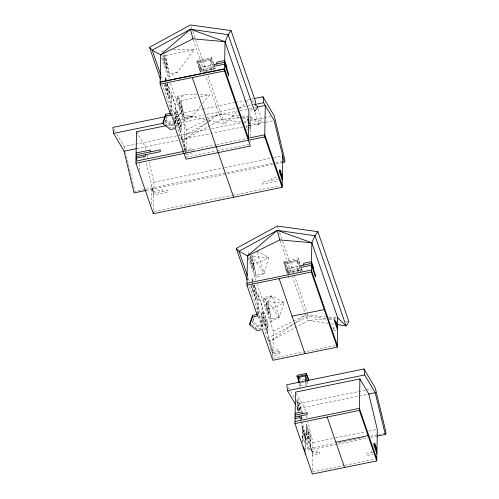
<?xml version="1.0" encoding="UTF-8"?>
<svg xmlns="http://www.w3.org/2000/svg" width="499" height="499" viewBox="0 0 499 499"><rect width="100%" height="100%" fill="white"/><g stroke="black" fill="none" stroke-linecap="round" stroke-linejoin="round"><path stroke-width="0.37" stroke-dasharray="2.5 1.87" d="M139.252 170.571L139.371 163.603M151.222 204.478L151.553 185.516A32.435 5.545 78.4 0 0 145.677 162.262M152.607 190.019L152.638 188.273L153.736 191.448L162.362 189.689L162.337 191.435M153.399 210.809L153.898 182.191L149.001 161.888M165.1 84.175L165.057 86.464L169.411 99.076L169.585 89.14L167.652 83.533M165.181 79.584L165.231 76.528L166.441 80.027M165.3 83.121L165.25 85.928L167.078 91.23L167.14 87.712L165.999 84.406M165.325 81.587L165.387 78.069L166.073 80.058M165.662 119.941L171.132 124.239L174.862 123.478L174.837 125.099L171.107 125.867L165.631 121.563L165.662 119.941L167.396 114.845M167.215 83.37L167.153 86.882L166.242 84.231M173.496 49.682L194.223 49.682L177.426 72.205L169.18 76.696L169.23 73.883L165.468 55.557L164.464 54.51M170.77 111.595L171.107 92.315L175.804 105.95L175.448 126.359M171.107 125.86L171.132 124.239M171.251 112.206L171.556 94.81L175.317 105.707L174.999 123.858M175.423 127.944L175.442 126.858L171.344 114.976M200.791 105.769L192.552 116.061L184.306 120.552L176.945 99.22L176.995 96.407L185.191 94.735L198.876 94.81M183.295 143.088L183.326 141.385L186.177 149.65L191.716 148.515L191.685 150.218M184.306 120.552L184.356 117.739L181 100.698L176.995 96.407L177.706 98.465L180.962 101.958L184.356 117.739L192.552 116.061M184.044 151.44L184.524 124.126L178.698 127.002L175.947 124.095M184.225 147.61L184.2 149.082L186.09 154.565L186.058 156.567M170.433 83.277L186.52 129.921L186.115 153.093L181.249 138.978L181.28 137.231L186.146 151.353L193.294 149.887L193.263 151.634M200.392 72.099L196.912 62.007L196.937 60.504L211.632 57.504L213.622 63.273M213.335 66.791L210.609 58.882L198.708 61.315L199.375 69.38L200.367 72.243M201.683 69.941L213.584 67.508L213.56 69.012L201.658 71.438L201.683 69.941L198.708 61.315M211.37 70.609L210.179 67.172L210.609 58.882M213.347 64.047L211.607 59.001L211.632 57.504M246.681 127.825L246.706 126.203M248.234 254.546L248.271 252.432L249.762 252.132M250.467 142.533L250.492 140.992M250.573 136.37L250.916 116.76L249.912 113.859M251.908 285.253L251.87 287.549L256.218 300.161L256.392 290.218L254.459 284.611M251.976 281.43L252.045 277.606L253.012 280.407M252.138 282.665L252.201 279.153L252.656 280.475M252.444 322.641L252.469 321.019L257.946 325.317L261.676 324.556L261.644 326.178L257.914 326.945L252.444 322.641L254.428 316.821M254.016 285.154L253.966 287.96L253.049 285.316M257.141 251.134L268.599 257.534L264.233 273.284L255.987 277.775L256.037 274.961L252.276 256.642L250.772 255.064M258.052 314.039L258.37 295.888L262.125 306.785L261.807 324.936M257.914 326.939L257.946 325.317M263.759 300.298L263.809 297.485L272.005 295.813L284.131 302.587L279.359 317.146L271.113 321.63L263.759 300.298L272.005 295.813L279.359 317.146L271.163 318.817L271.113 321.63M271.606 180.307L271.643 178.393L277.75 177.145M270.109 344.173L270.14 342.47L272.984 350.728L278.523 349.593L278.492 351.296M271.038 348.689L271.013 350.161L272.903 355.644L279.016 354.39L279.041 352.924M272.866 357.646L273.333 330.999L257.085 283.887M287.424 274.038L283.719 263.085L283.744 261.588L298.439 258.582L300.429 264.351M300.074 271.612L300.398 268.593L297.423 259.967L285.522 262.399L286.189 270.458L291.622 267.501L296.992 268.25L298.177 271.693M283.744 261.588L287.474 272.404L287.449 273.901L302.144 270.901L301.677 267.957M285.522 262.399L288.497 271.026L288.615 273.957M288.796 278.024L288.827 276.109M296.992 268.25L297.423 259.967M299.905 264.408L298.414 260.079L298.439 258.582M297.51 408.775L297.685 398.838L301.789 410.746M299.955 410.203L300.011 406.685L301.614 411.319M301.764 416.328L301.702 419.84L300.56 416.534M301.901 419.091L301.939 416.802M302.07 441.977L302.319 427.917M302.338 443.068L302.575 429.452L305.294 437.33L305.082 449.437M305.344 450.691L305.581 437.38M306.211 433.999L306.38 424.063L310.734 436.675L310.559 446.611M311.626 450.385L311.657 448.638L312.754 451.82L317.065 450.934L317.033 452.68M312.43 470.42L312.91 442.557L308.02 422.254M333.488 328.903L333.519 327.282L335.546 326.864M371.574 452.743L371.605 450.828M151.546 185.896L151.553 185.503M165.631 121.569L167.371 116.467M252.719 320.289L253.461 318.106M336.794 444.347L308.008 450.229L308.831 448.695L302.531 422.566M279.359 317.146L267.813 301.776L263.809 297.485L264.52 299.55L267.776 303.036L271.163 318.817L267.813 301.776L272.005 295.813M258.039 108.819L262.143 120.721L259.268 124.781L244.622 122.679M250.386 255.968L252.257 257.933L256.037 274.961L264.233 273.284L252.276 256.642L254.371 253.698M202.725 103.349L209.511 94.866L199.631 94.816M208.688 120.303L224.7 124.095L236.832 111.645M239.476 108.938L245.283 102.975M245.814 102.438L248.452 99.725M238.709 115.681L218.88 113.928L183.289 140.306L180.532 137.4L162.412 84.855M295.077 322.878L270.102 341.385L267.345 338.478L249.157 285.734M295.701 322.416L305.694 315.012L325.523 316.765M199.375 69.38L204.808 66.423L210.179 67.172M176.945 99.22L185.191 94.735M180.532 137.4L206.904 123.047M207.578 122.679L210.958 120.839M267.345 338.478L308.394 316.135L325.997 318.593M186.52 129.921L207.179 119.716M207.865 119.373L218.88 113.928L205.937 76.384M273.333 330.999L292.607 321.475M293.3 321.131L305.694 315.012L292.489 276.733M250.355 110.373L253.954 108.894M163.697 50.898L161.458 51.353L161.932 52.726M165.468 55.557L194.223 49.682M196.912 62.007L211.607 59.001M199.407 67.465L210.216 65.257L212.112 70.758M177.426 72.205L169.23 73.883L165.443 56.849L163.572 54.89M200.667 71.326L215.362 68.319L215.337 69.816L214.589 67.658M202.844 72.374L205.045 71.918M205.781 71.769L207.989 71.32M181 100.698L197.51 97.324M200.511 96.706L209.511 94.866M168.325 116.105L170.602 115.637M171.363 115.481L201.864 109.25M202.625 109.094L234.705 102.538M235.472 102.382L250.635 99.282M251.365 99.133L253.542 98.69M192.015 116.354L184.349 117.92L182.041 113.99M164.171 123.041L203.717 114.963M206.767 114.34L238.048 107.946M238.809 107.79L252.538 104.983M253.305 104.827L254.827 104.516M167.795 125.343L237.262 111.146M240.318 110.522L248.714 108.807M249.475 108.651L254.053 107.715M254.821 107.559L256.349 107.248M175.442 126.858L170.415 127.887L164.177 122.985M116.772 134.031L124.145 146.575L208.719 129.291M211.763 128.667L240.718 122.754M243.768 122.13L246.812 121.507M249.862 120.883L263.578 118.082M264.339 117.926L270.433 116.679M137 148.559L179.671 139.839M180.432 139.683L242.919 126.914M245.97 126.291L249.013 125.667M249.774 125.511L265.019 122.398M265.78 122.243L274.163 120.527M248.059 125.923L250.766 125.374L249.525 121.781M248.034 127.551L250.735 126.996L249.494 123.403M246.649 129.49L248.677 129.073M249.357 128.935L250.704 128.661L249.456 125.037M184.05 151.291L215.867 144.785M216.622 144.629L248.44 138.129M186.09 154.565L192.202 153.312M186.046 157.235L216.348 151.041M217.102 150.885L248.92 144.386M153.898 182.191L224.007 167.864M224.768 167.708L270.489 158.364M273.539 157.74L282.683 155.869M144.847 189.346L134.942 191.367L125.58 152.551M145.608 189.19L272.853 163.179M275.903 162.562L281.997 161.314M146.307 190.412L275.074 164.096M275.835 163.94L281.168 162.849M278.479 178.904L262.206 182.229L262.175 184.143L278.542 180.8M154.147 211.408L231.879 195.521M232.64 195.365L279.889 185.709M252.157 263.697L260.353 262.025L268.599 257.534L252.276 256.642M283.719 263.085L298.414 260.079M288.497 271.026L300.398 268.593M287.474 272.404L302.169 269.398M267.689 308.75L275.885 307.072L284.131 302.587L267.813 301.776M332.134 329.184L336.195 328.354M333.463 330.569L336.164 330.02M272.853 358.313L337.249 345.152M305.126 379.44L301.047 380.269L300.286 378.292M307.708 381.716L299.662 383.363L299.625 382.041M299.088 383.269L299.269 386.251L306.03 384.872L307.409 387.224M296.094 400.603L298.034 403.903L365.455 390.124M366.216 389.969L371.518 388.883M296.4 405.893L297.953 408.531L368.786 394.054M312.91 442.557L334.885 438.066M335.64 437.91L365.187 431.872M368.973 431.099L377.306 429.396M308.831 448.695L334.592 443.43M339.139 442.501L348.227 440.642M348.982 440.486L357.315 438.783M358.076 438.633L360.347 438.166M361.108 438.01L363.378 437.548M370.196 436.151L385.347 433.057M337.555 444.191L367.857 437.997M370.888 437.38L376.19 436.294M373.102 452.431L366.871 453.703L366.84 455.618L373.296 454.296M312.399 471.929L344.216 465.424M344.977 465.268L375.279 459.08M239.308 117.789L221.506 119.361L183.289 140.306L163.822 83.844M242.402 117.515L250.916 116.76L259.268 124.781L254.677 111.47M326.115 318.867L308.32 320.439L270.102 341.385L250.903 285.709M329.209 318.593L337.723 317.838M241.759 115.955L250.916 116.76M328.573 317.033L336.962 317.776M232.079 116.523L239.788 117.602M242.87 118.032L246.724 118.569M249.806 118.999L262.143 120.721M329.053 319.023L335.178 319.878M345.894 321.375L348.951 321.805M240.774 122.124L221.506 119.361L218.88 113.928M328.354 323.315L308.32 320.439L305.694 315.012M331.436 323.757L334.517 324.2M205.657 119.585L180.476 113.622L174.095 118.731L175.492 120.727L175.586 123.053M252.126 100.904L254.272 101.596M251.552 324.512L257.228 328.966L262.249 327.937L258.158 316.054M299.269 386.251L300.648 388.602M296.287 393.424L304.39 407.215L305.482 411.725M288.335 387.399L290.275 390.698M290.661 391.359L294.541 397.965M136.501 131.742L145.377 146.849L146.101 149.856M114.059 129.409L115.219 131.393M301.153 268.013L302.144 270.901M298.683 271.15L297.024 266.335L286.22 268.543L288.59 275.423M277.569 226.758L278.573 229.665M279.577 232.578L282.34 240.58M282.59 241.31L293.281 272.317M294.229 275.068L306.873 311.738M307.128 312.468L308.394 316.135M280.051 240.655L291.223 273.047M213.56 69.012L210.584 60.385L198.683 62.812L201.658 71.438M191.011 26.403L191.766 28.586M192.77 31.499L195.527 39.502M195.776 40.232L206.474 71.238M207.927 75.461L224.7 124.095M193.244 39.577L204.409 71.968M196.937 60.504L201.072 72.28M256.954 252.17L264.233 273.284M248.72 256.698L255.987 277.775M248.196 258.12L255.812 280.207M299.593 410.022L297.766 404.726L297.703 408.238L298.845 411.55M298.477 411.575L297.161 407.764L298.159 411.525M300.654 417.881L301.134 419.285M248.377 278.386L249.388 281.317M302.513 436.376L302.743 437.492L302.506 436.793M262.281 326.309L257.578 312.673L257.914 293.393L262.617 307.028L262.256 327.587L262.761 329.053M161.414 54.166L169.18 76.696M161.632 57.753L168.93 78.904M161.046 75.798L162.555 80.189M171.238 112.961L175.473 125.23M170.246 111.265L170.752 112.724M171.357 114.483L175.954 127.825M306.386 415.486L306.929 417.744M298.034 403.903L299.83 411.369M301.09 416.596L301.633 418.836M297.953 408.531L298.67 411.507M300.286 418.212L300.822 420.445M301.003 421.187L308.008 450.229M147.367 155.12L148.097 158.127M124.145 146.575L124.862 149.563M305.85 381.885L306.03 384.872M307.372 381.529L307.403 385.796M300.61 382.908L300.641 387.18M143.475 156.592A32.435 5.545 78.4 0 1 144.292 158.526M152.245 188.959L152.214 190.749L153.673 194.984L167.839 192.09L167.87 190.3L153.704 193.194L152.245 188.959M163.847 55.688L163.778 59.942L166.853 68.874L166.928 64.614L163.847 55.688M164.14 57.31L164.096 60.105L166.56 67.253L166.61 64.458L164.14 57.31M167.489 88.722L167.427 92.234L169.255 97.536L169.317 94.018L167.489 88.722M167.564 84.375L167.502 87.893L169.329 93.188L169.392 89.677L167.564 84.375M174.507 111.926L174.806 113.585L174.507 111.926M176.852 110.229L176.683 120.165L181.031 132.778L181.206 122.841L176.852 110.229M176.933 116.117L176.871 119.629L178.698 124.931L178.761 121.413L176.933 116.117M177.008 111.764L176.945 115.281L178.779 120.602L178.842 117.078L177.008 111.764M179.415 100.835L179.341 105.071L182.154 113.236L182.229 109L179.415 100.835M179.11 122.423L179.047 125.935L180.875 131.237L180.937 127.719L179.11 122.423M179.185 118.076L179.122 121.594L180.95 126.889L181.012 123.378L179.185 118.076M179.715 102.513L179.671 105.233L181.848 111.558L181.898 108.838L179.715 102.513M250.66 256.767L250.585 261.021L253.66 269.953L253.735 265.693L250.66 256.767M250.953 258.388L250.903 261.183L253.367 268.331L253.417 265.537L250.953 258.388M252.126 283.494L252.064 287.012L253.891 292.308L253.947 288.796L252.126 283.494M254.297 289.8L254.234 293.318L256.062 298.614L256.124 295.102L254.297 289.8M254.371 285.459L254.315 288.971L256.137 294.267L256.199 290.755L254.371 285.459M261.314 313.004L261.613 314.663L261.314 313.004M263.665 311.307L263.491 321.244L267.838 333.856L268.013 323.92L263.665 311.307M263.815 312.842L263.753 316.36L265.587 321.68L265.649 318.156L263.815 312.842M263.746 317.196L263.684 320.707L265.512 326.009L265.574 322.491L263.746 317.196M265.917 323.502L265.855 327.013L267.682 332.315L267.745 328.797L265.917 323.502M265.992 319.154L265.936 322.672L267.757 327.968L267.82 324.456L265.992 319.154M266.223 301.914L266.148 306.149L268.967 314.314L269.036 310.079L266.223 301.914M266.528 303.592L266.478 306.311L268.662 312.636L268.705 309.916L266.528 303.592M268.088 338.316L268.057 340.056L272.928 354.171L280.076 352.712L280.107 350.972L272.959 352.431L268.088 338.316M297.841 400.379L297.778 403.897L299.606 409.192L299.668 405.675L297.841 400.379M301.895 426.027L306.012 438.64L301.895 426.027M303.355 433.937L303.255 439.532L304.346 442.682L304.44 437.087L303.355 433.937M305.862 432.989L310.889 448.451L305.862 432.989M306.461 429.951L306.398 433.463L308.226 438.758L308.288 435.247L306.461 429.951M306.536 425.597L306.473 429.115L308.307 434.436L308.37 430.911L306.536 425.597M308.638 436.257L308.575 439.769L310.403 445.071L310.465 441.553L308.638 436.257M308.713 431.909L308.65 435.427L310.478 440.723L310.54 437.211L308.713 431.909M311.257 449.325L311.226 451.115L312.692 455.356L319.772 453.909L319.803 452.119L312.723 453.566L311.257 449.325M297.398 261.464L285.497 263.896L288.472 272.523L300.367 270.09L297.398 261.464"/><path stroke-width="0.75" d="M282.683 155.869L282.135 187.362L153.349 213.684L135.953 163.235L136.501 131.742L166.273 125.654M145.465 154.734L145.44 156.318L136.04 158.239L136.508 159.605M150.268 151.889L150.299 150.056L136.127 152.95M153.349 213.684L153.374 212.268M231.068 30.614L228.193 34.674L225.018 41.673L224.513 70.958L250.404 146.051L186.008 159.206L175.411 128.48L170.39 129.509L163.017 123.721L165.687 115.874L170.714 114.845L160.117 84.119L160.628 54.834L190.437 29.254L228.193 34.674L254.677 111.47L257.553 107.416L257.197 106.374L254.827 104.516L255.706 102.052L231.068 30.614L190.512 24.95L149.463 47.293L160.385 78.961M163.017 123.721L163.042 122.093L165.718 114.252L170.739 113.223M165.687 115.874L165.718 114.252M170.714 114.845L170.733 113.766M216.865 63.959L216.897 62.182L224.693 60.591L226.839 66.822L226.808 68.6M248.402 140.25L248.914 110.965L225.018 41.673L190.437 29.254L152.22 50.199L149.463 47.293M247.136 279.877L236.27 248.377L277.319 226.028L317.882 231.698L315 235.753L311.831 242.751L337.723 317.838L337.212 347.129L272.822 360.29L262.224 329.565L257.197 330.588L249.824 324.799L252.5 316.952L257.521 315.929L246.924 285.197L247.435 255.912L277.244 230.332L315 235.753L346.075 325.859L337.598 324.643M249.824 324.799L249.856 323.177L252.525 315.331L257.553 314.301M252.5 316.952L252.525 315.331M257.521 315.929L257.54 314.844M282.135 187.362L264.738 136.913L265.287 105.42L257.091 107.098M280.189 172.018L280.226 170.103L282.328 176.209M294.965 423.601L295.514 392.108L359.91 378.947L368.786 394.054L377.306 429.396L376.757 460.889L312.362 474.05L294.965 423.601L359.361 410.44L359.91 378.947M299.78 416.06L299.756 417.644L295.052 418.605M303.679 265.038L303.71 263.26L311.501 261.669L313.653 267.901L313.622 269.678M302.201 413.702L302.232 411.875L295.146 413.322M305.525 454.209L305.544 453.148M337.212 347.129L311.32 272.042L311.831 242.751L277.244 230.332L239.027 251.278L236.27 248.377M335.808 323.046L335.839 321.418L337.574 326.452M374.811 445.545L374.849 443.636L376.951 449.736M281.935 162.693L284.218 162.225L285.041 160.69L274.244 115.899L262.998 96.756L254.272 98.54M376.945 436.138L385.278 434.436L386.107 432.901L375.304 388.11L364.058 368.967L286.788 384.76L287.48 390.705L295.626 404.57M225.018 41.673L192.988 38.841L160.628 54.834L152.22 50.199L160.541 74.339M311.831 242.751L279.796 239.919L247.435 255.912L239.027 251.278L247.367 275.454M160.154 81.998L224.544 68.837L248.44 138.129L264.776 134.792L282.172 185.241M160.148 82.148L224.544 68.987M160.117 84.119L224.513 70.958M165.288 116.722L112.893 127.432L113.591 133.383L124.064 151.203L134.119 192.901L146.307 190.412M113.591 133.383L163.416 123.197M254.827 104.516L263.69 102.7L274.163 120.527L284.218 162.225M124.064 151.203L136.239 148.714M135.99 161.108L183.283 151.447M135.953 163.235L264.738 136.913M246.961 283.226L311.357 270.065L337.249 345.152M246.924 285.197L311.32 272.042M292.071 316.166L324.269 309.586M308.962 380.132L306.386 373.433L297.048 375.342L297.086 376.664L299.144 382.022M297.086 376.664L306.423 374.755L306.386 373.433M306.773 375.66L298.72 377.306L299.038 382.521M287.48 390.705L364.75 374.917L375.223 392.738L385.278 434.436M368.786 394.054L375.223 392.738M295.115 415.149L307.222 412.679L307.191 414.55L295.084 417.021M295.003 421.48L359.399 408.319L376.795 458.768M335.864 442.245L368.056 435.664M337.723 317.838L346.075 325.859L348.951 321.805L317.882 231.698M306.423 374.755L308.719 380.731M307.365 380.818L305.482 375.922L305.8 381.142M298.371 376.402L299.257 378.704M337.549 328.074L334.698 319.815L334.667 321.481L337.517 329.739M376.92 451.651L374.05 443.33L374.013 445.239L376.888 453.566M282.297 178.124L279.428 169.797L279.39 171.712L282.266 180.039M359.361 410.44L376.757 460.889M248.739 121.201L247.884 118.737L247.86 120.402L248.708 122.866M327.163 417.021L344.56 467.469M279.122 278.623L305.014 353.71M192.315 77.538L233.607 197.28M303.311 446.692L305.045 451.707M136.595 156.231L136.096 154.784L160.31 149.837L160.279 151.708L136.065 156.655L136.539 158.027M277.244 230.332L279.796 239.919M190.437 29.254L192.988 38.841M364.058 368.967L364.75 374.917M262.998 96.756L263.69 102.7M214.034 64.539L214.002 66.317L224.631 64.146L228.667 75.86L228.698 74.083L224.662 62.369L214.034 64.539M300.847 265.618L300.816 267.402L311.438 265.231L315.48 276.945L315.511 275.161L311.47 263.447L300.847 265.618"/></g></svg>
